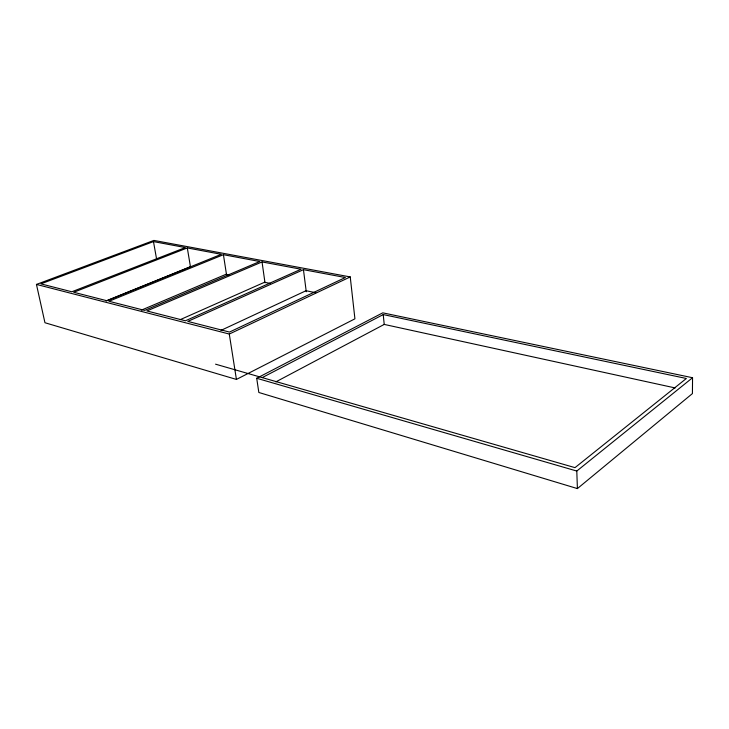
<?xml version="1.0" encoding="UTF-8"?>
<svg xmlns="http://www.w3.org/2000/svg" width="729" height="729" viewBox="0 0 729 729"><rect width="100%" height="100%" fill="white"/><g stroke="black" fill="none" stroke-linecap="round" stroke-linejoin="round"><path stroke-width="1.09" d="M692.55 377.731L692.422 393.578L577.404 488.585L258.831 392.475L256.708 378.269L382.771 312.841L692.55 377.731L576.794 471.043L577.404 488.585M275.835 381.887L384.219 324.414L675.182 387.946M262.221 377.604L383.226 314.582L686.363 378.479L574.999 467.644L215.547 364.172M236.424 379.435L354.923 318.828L350.239 276.929L153.901 240.415L36.45 284.419L44.952 322.737L236.424 379.435L229.289 334.046L36.45 284.419M229.289 334.046L350.239 276.929M220.987 330.374L306.025 290.725L315.803 292.73M303.446 269.675L187.79 321.407L229.507 332.069L345.364 277.521L303.446 269.675L306.262 291.746M180.3 319.612L264.572 282.251L270.149 283.399M262.039 261.93L146.875 310.955L185.412 320.796L301.041 269.229L262.039 261.93L265.001 282.834M141.289 310.171L225.899 274.35L229.134 275.006M223.42 254.694L108.958 301.268L144.67 310.39L259.797 261.511L223.42 254.694L226.655 275.598M105.969 300.949L189.75 266.96M187.307 247.933L73.72 292.265L106.908 300.74L221.324 254.303L187.307 247.933L190.433 266.668M153.473 241.6L40.897 283.873L71.816 291.773L185.348 247.568L153.473 241.6L156.626 259.287M256.708 378.269L576.794 471.043M383.226 314.582L384.219 324.414"/></g></svg>
